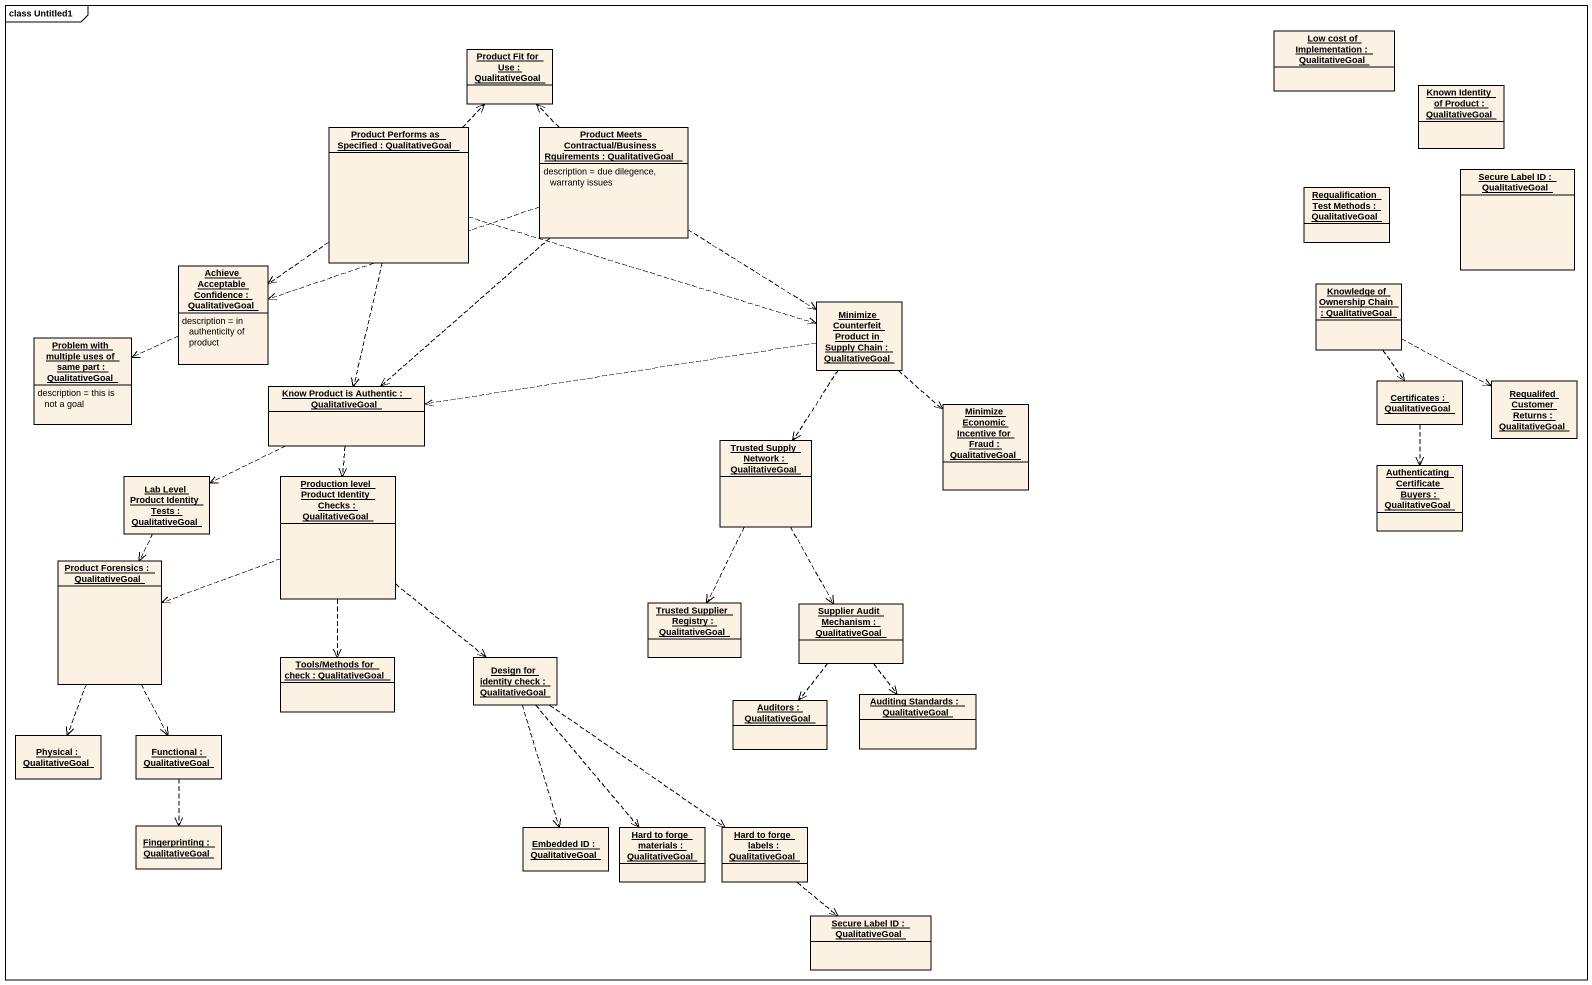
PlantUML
@startuml
mainframe class Untitled1
hide circle
hide empty members
object "Low cost of Implementation : QualitativeGoal" as Low_cost_of_Implementation
object "Product Fit for Use : QualitativeGoal" as Product_Fit_for_Use
object "Known Identity of Product : QualitativeGoal" as Known_Identity_of_Product
object "Product Performs as Specified : QualitativeGoal" as Product_Performs_as
object "Product Meets Contractual/Business Rquirements : QualitativeGoal" as Product_Meets_Contractual {
  description = due dilegence, warranty issues
}
object "Secure Label ID : QualitativeGoal" as Secure_Label_ID
object "Requalification Test Methods : QualitativeGoal" as Requalification_Test_Methods
object "Achieve Acceptable Confidence : QualitativeGoal" as Achieve_Acceptable {
  description = in authenticity of product
}
object "Minimize Counterfeit Product in Supply Chain : QualitativeGoal" as Minimize_Counterfeit
object "Knowledge of Ownership Chain : QualitativeGoal" as Knowledge_of_Ownership_Chain
object "Problem with multiple uses of same part : QualitativeGoal" as Problem_with_multiple_uses {
  description = this is not a goal
}
object "Know Product is Authentic : QualitativeGoal" as Know_Product_is_Authentic
object "Minimize Economic Incentive for Fraud : QualitativeGoal" as Minimize_Economic_Incentive
object "Certificates : QualitativeGoal" as Certificates
object "Requalifed Customer Returns : QualitativeGoal" as Requalifed_Customer_Returns
object "Trusted Supply Network : QualitativeGoal" as Trusted_Supply_Network
object "Lab Level Product Identity Tests : QualitativeGoal" as Lab_Level_Product_Identity
object "Production level Product Identity Checks : QualitativeGoal" as Production_level_Product
object "Authenticating Certificate Buyers : QualitativeGoal" as Authenticating_Certificate
object "Product Forensics : QualitativeGoal" as Product_Forensics
object "Trusted Supplier Registry : QualitativeGoal" as Trusted_Supplier_Registry
object "Supplier Audit Mechanism : QualitativeGoal" as Supplier_Audit_Mechanism
object "Tools/Methods for check : QualitativeGoal" as Tools_Methods_for_check
object "Design for identity check : QualitativeGoal" as Design_for_identity_check
object "Auditors : QualitativeGoal" as Auditors
object "Auditing Standards : QualitativeGoal" as Auditing_Standards
object "Physical : QualitativeGoal" as Physical
object "Functional : QualitativeGoal" as Functional
object "Fingerprinting : QualitativeGoal" as Fingerprinting
object "Embedded ID : QualitativeGoal" as Embedded_ID
object "Hard to forge materials : QualitativeGoal" as Hard_to_forge_materials
object "Hard to forge labels : QualitativeGoal" as Hard_to_forge_labels
object "Secure Label ID : QualitativeGoal" as Secure_Label_ID_2
Product_Performs_as .up.> Product_Fit_for_Use
Product_Performs_as ..> Achieve_Acceptable
Product_Performs_as .right.> Minimize_Counterfeit
Product_Performs_as ..> Know_Product_is_Authentic
Product_Meets_Contractual .up.> Product_Fit_for_Use
Product_Meets_Contractual .left.> Achieve_Acceptable
Product_Meets_Contractual ..> Minimize_Counterfeit
Product_Meets_Contractual ..> Know_Product_is_Authentic
Achieve_Acceptable .left.> Problem_with_multiple_uses
Minimize_Counterfeit .left.> Know_Product_is_Authentic
Minimize_Counterfeit ..> Minimize_Economic_Incentive
Minimize_Counterfeit ..> Trusted_Supply_Network
Knowledge_of_Ownership_Chain ..> Certificates
Knowledge_of_Ownership_Chain .right.> Requalifed_Customer_Returns
Know_Product_is_Authentic .left.> Lab_Level_Product_Identity
Know_Product_is_Authentic ..> Production_level_Product
Certificates ..> Authenticating_Certificate
Trusted_Supply_Network ..> Trusted_Supplier_Registry
Trusted_Supply_Network ..> Supplier_Audit_Mechanism
Lab_Level_Product_Identity ..> Product_Forensics
Production_level_Product .left.> Product_Forensics
Production_level_Product ..> Tools_Methods_for_check
Production_level_Product ..> Design_for_identity_check
Product_Forensics ..> Physical
Product_Forensics ..> Functional
Supplier_Audit_Mechanism ..> Auditors
Supplier_Audit_Mechanism ..> Auditing_Standards
Design_for_identity_check ..> Embedded_ID
Design_for_identity_check ..> Hard_to_forge_materials
Design_for_identity_check ..> Hard_to_forge_labels
Functional ..> Fingerprinting
Hard_to_forge_labels ..> Secure_Label_ID_2
@enduml
